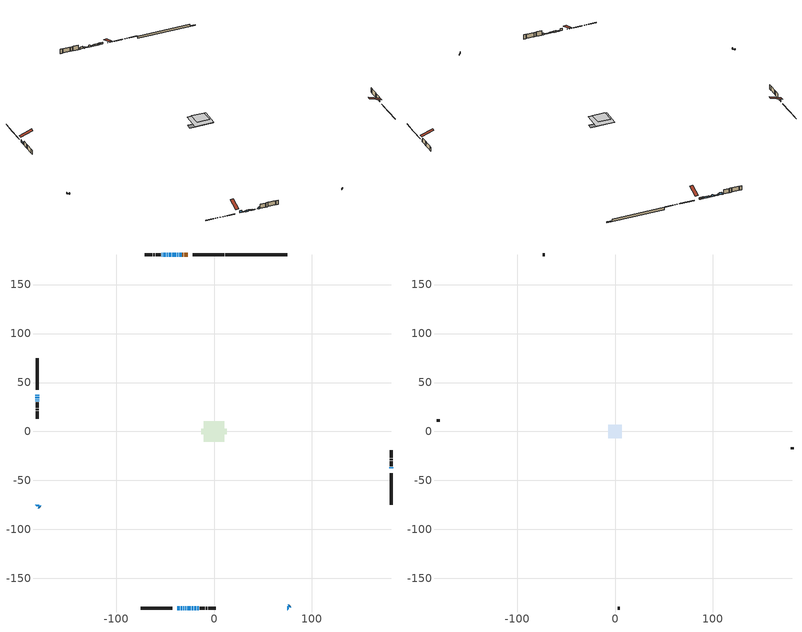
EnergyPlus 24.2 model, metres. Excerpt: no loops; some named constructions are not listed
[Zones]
conditioned space
 floor outside (Floor1 construction): -3.04,-3.04 -3.04,3.04 3.04,3.04 3.04,-3.04 z1.03
 floor adiabatic (AdiabaticFloorConstruction): -10.27,-10.27 -10.27,10.27 10.27,10.27 10.27,-10.27 z3.47
 floor foundation (Slab1 construction): -12.95,-2.9 -12.95,2.9 12.95,2.9 12.95,-2.9 z-1.56
 wall outside (RimJoist1 construction): 10.53,180.72 -5.15,180.72 / -74.86,-180.72 -59.17,-180.72 / -180.72,74.86 -180.72,59.17 / 180.72,-74.86 180.72,-59.17 z1.03:1.33
 wall outside (RimJoist2 construction): -6.08,180.72 -21.62,180.72 / -58.24,-180.72 -42.71,-180.72 / -180.72,58.24 -180.72,42.71 / 180.72,-58.24 180.72,-42.71 z1.03:1.33
 wall outside (AdiabaticWallConstruction 1): -27,180.72 -28.68,180.72 / -29.61,180.72 -30.45,180.72 / -31.37,180.72 -32.22,180.72 z1.03:3.06
 wall outside (AdiabaticWallConstruction): 180.72,-37.33 180.72,-36.6 / -180.72,37.33 -180.72,36.6 / -49.05,180.72 -51.67,180.72 z1.03:3.39; 74.86,-180.72 75.28,-180.3 / -178.57,-77.01 -178.15,-77.43 z1.03:2.91; -37.33,-180.72 -34.89,-180.72 z1.03:3.47; -33.96,-180.72 -32.29,-180.72 / -179.65,-75.93 -179.23,-76.35 / -22.66,-180.72 -21.34,-180.72 / 77.01,-178.57 77.43,-178.15 / -20.41,-180.72 -17.95,-180.72 z1.03:1.54; -31.36,-180.72 -30.41,-180.72 z1.03:2.33; -180.72,35.68 -180.72,33.92 / -180.72,32.99 -180.72,32.4 / -40.76,180.72 -42.52,180.72 z1.03:3.04; -33.14,180.72 -35.32,180.72 z1.03:2.52; -36.25,180.72 -37.7,180.72 z1.03:2.75; -38.63,180.72 -39.84,180.72 z1.03:2.15; -180.72,-74.86 -180.31,-75.27 / -29.48,-180.72 -28.17,-180.72 / 75.94,-179.64 76.35,-179.23 / -47.01,180.72 -48.12,180.72 z1.03:2.34; -27.25,-180.72 -23.59,-180.72 z1.03:2.35; -43.45,180.72 -46.09,180.72 z1.03:1.95; -180.72,31.47 -180.72,30.73 z1.03:2.53; -52.59,180.72 -53.33,180.72 z1.03:2.29; -17.02,-180.72 -15.59,-180.72 z1.03:2.86
 wall outside (Wall1 construction): -54.26,180.72 -59.68,180.72 / -14.66,-180.72 -9.25,-180.72 / -180.72,29.8 -180.72,24.39 / 180.72,-35.68 180.72,-30.26 z1.03:5.91
 wall outside (Wall2 construction): -60.61,180.72 -62.28,180.72 / -8.32,-180.72 -6.65,-180.72 / -180.72,23.46 -180.72,21.79 / 180.72,-29.33 180.72,-27.66 z1.03:5.91
 wall outside (Wall3 construction): -63.2,180.72 -70.83,180.72 / -5.72,-180.72 1.91,-180.72 / -180.72,20.86 -180.72,13.23 / 180.72,-26.73 180.72,-19.1 z1.03:5.91
 wall foundation (FoundationWall1 construction): 11.46,180.72,-1.56 11.46,180.72,1.03 68.52,180.72,1.03 68.52,180.72,-0.75 74.86,180.72,-0.75 74.86,180.72,-1.56
 window (WindowConstruction): 180.72,-37.33 180.72,-36.6 z1.03:3.39
 window (WindowConstruction 7): 74.86,-180.72 75.28,-180.3 z1.03:2.91
 window (WindowConstruction 8): -37.33,-180.72 -34.89,-180.72 z1.03:3.47
 window (WindowConstruction 9): -33.96,-180.72 -32.29,-180.72 z1.03:1.54
 window (WindowConstruction 10): -31.36,-180.72 -30.41,-180.72 z1.03:2.33
 window (WindowConstruction 11): -180.72,37.33 -180.72,36.6 z1.03:3.39
 window (WindowConstruction 12): -180.72,35.68 -180.72,33.92 z1.03:3.04
 window (WindowConstruction 13): -180.72,32.99 -180.72,32.4 z1.03:3.04
 window (WindowConstruction 14): -33.14,180.72 -35.32,180.72 z1.03:2.52
 window (WindowConstruction 1): -36.25,180.72 -37.7,180.72 z1.03:2.75
 window (WindowConstruction 15): -38.63,180.72 -39.84,180.72 z1.03:2.15
 window (WindowConstruction 16): -180.72,-74.86 -180.31,-75.27 z1.03:2.34
 window (WindowConstruction 17): -29.48,-180.72 -28.17,-180.72 z1.03:2.34
 window (WindowConstruction 18): 75.94,-179.64 76.35,-179.23 z1.03:2.34
 window (WindowConstruction 19): -27.25,-180.72 -23.59,-180.72 z1.03:2.35
 window (WindowConstruction 20): -40.76,180.72 -42.52,180.72 z1.03:3.04
 window (WindowConstruction 21): -43.45,180.72 -46.09,180.72 z1.03:1.94
 window (WindowConstruction 22): -179.65,-75.93 -179.23,-76.35 z1.03:1.54
 window (WindowConstruction 23): -22.66,-180.72 -21.34,-180.72 z1.03:1.54
 window (WindowConstruction 24): 77.01,-178.57 77.43,-178.15 z1.03:1.54
 window (WindowConstruction 25): -20.41,-180.72 -17.95,-180.72 z1.03:1.54
 window (WindowConstruction 26): -180.72,31.47 -180.72,30.73 z1.03:2.53
 window (WindowConstruction 2): -47.02,180.72 -48.12,180.72 z1.03:2.34
 window (WindowConstruction 3): -49.05,180.72 -51.67,180.72 z1.03:3.39
 window (WindowConstruction 4): -52.59,180.72 -53.33,180.72 z1.03:2.29
 window (WindowConstruction 5): -178.57,-77.01 -178.15,-77.43 z1.03:2.91
 window (WindowConstruction 6): -17.02,-180.72 -15.59,-180.72 z1.03:2.86
 door (Door): -27,180.72 -28.68,180.72 z1.03:3.06
 door (Door 1): -29.61,180.72 -30.45,180.72 z1.03:3.06
 door (Door 2): -31.38,180.72 -32.22,180.72 z1.03:3.06
 ceiling adiabatic (AdiabaticFloorConstruction): 10.27,-10.27 10.27,10.27 -10.27,10.27 -10.27,-10.27 z3.47
attic - vented
 floor to conditioned space (Floor2 construction Reversed): -6.86,-6.86 -6.86,6.86 6.86,6.86 6.86,-6.86 z5.91
 wall outside (Wall4 construction): -71.76,180.72 -73.93,180.72 / 2.84,-180.72 5,-180.72 / -180.72,12.3 -180.72,10.13 / 180.72,-18.17 180.72,-16.01 z1.03:5.91
 roof outside (Roof1 construction): -26.07,180.72,5.91 -26.07,167.35,10.36 -22.55,167.35,10.36 -22.55,180.72,5.91; -38.26,-180.72,5.91 -38.26,-167.35,10.36 -41.78,-167.35,10.36 -41.78,-180.72,5.91; -180.72,38.26,5.91 -167.35,38.26,10.36 -167.35,41.78,10.36 -180.72,41.78,5.91; 180.72,-38.26,5.91 167.35,-38.26,10.36 167.35,-41.78,10.36 180.72,-41.78,5.91
[Schedule:Day:Interval]
clothes dryer exhaust 0 schedule day: No, 01:00, 0.123457, 02:00, 0.0740741, 03:00, 0.0493827, 04:00, 0.0246914, 05:00, 0.0493827, 06:00, 0.0740741, 07:00, 0.197531, 08:00, 0.395062, 09:00, 0.592593, 10:00, 0.839506, 11:00, 0.962963, 12:00, 1, 13:00, 0.91358, 14:00, 0.82716, 15:00, 0.716049, 16:00, 0.753086, 17:00, 0.679012, 18:00, 0.666667, 20:00, 0.62963, 21:00, 0.641975, 22:00, 0.666667, 23:00, 0.54321, 24:00, 0.296296
clothes dryer exhaust 0 schedule default day; cooling season schedule day; cooling season schedule day 2; cooling season schedule default day; exterior lighting schedule default day; natural vent schedule default day: No, 24:00, 0
cooling season schedule day 1: No, 24:00, 1
exterior lighting schedule day 1: No, 01:00, 0.528571, 03:00, 0.488929, 05:00, 0.4625, 06:00, 0.515357, 07:00, 0.581429, 08:00, 0.541786, 09:00, 0.409643, 10:00, 0.330357, 12:00, 0.317143, 13:00, 0.330357, 14:00, 0.37, 15:00, 0.396429, 16:00, 0.4625, 17:00, 0.581429, 18:00, 0.74, 19:00, 0.845714, 20:00, 0.898571, 21:00, 0.925, 22:00, 0.858929, 23:00, 0.74, 24:00, 0.621071
exterior lighting schedule day 10: No, 01:00, 0.552381, 03:00, 0.510952, 05:00, 0.483333, 06:00, 0.538571, 07:00, 0.607619, 08:00, 0.56619, 09:00, 0.428095, 10:00, 0.345238, 12:00, 0.331429, 13:00, 0.345238, 14:00, 0.386667, 15:00, 0.414286, 16:00, 0.483333, 17:00, 0.607619, 18:00, 0.773333, 19:00, 0.88381, 20:00, 0.939048, 21:00, 0.966667, 22:00, 0.897619, 23:00, 0.773333, 24:00, 0.649048
exterior lighting schedule day 11: No, 01:00, 0.571429, 03:00, 0.528571, 05:00, 0.5, 06:00, 0.557143, 07:00, 0.628571, 08:00, 0.585714, 09:00, 0.442857, 10:00, 0.357143, 12:00, 0.342857, 13:00, 0.357143, 14:00, 0.4, 15:00, 0.428571, 16:00, 0.5, 17:00, 0.628571, 18:00, 0.8, 19:00, 0.914286, 20:00, 0.971429, 21:00, 1, 22:00, 0.928571, 23:00, 0.8, 24:00, 0.671429
exterior lighting schedule day 2: No, 01:00, 0.485714, 03:00, 0.449286, 05:00, 0.425, 06:00, 0.473571, 07:00, 0.534286, 08:00, 0.497857, 09:00, 0.376429, 10:00, 0.303571, 12:00, 0.291429, 13:00, 0.303571, 14:00, 0.34, 15:00, 0.364286, 16:00, 0.425, 17:00, 0.534286, 18:00, 0.68, 19:00, 0.777143, 20:00, 0.825714, 21:00, 0.85, 22:00, 0.789286, 23:00, 0.68, 24:00, 0.570714
exterior lighting schedule day 3: No, 01:00, 0.442857, 03:00, 0.409643, 05:00, 0.3875, 06:00, 0.431786, 07:00, 0.487143, 08:00, 0.453929, 09:00, 0.343214, 10:00, 0.276786, 12:00, 0.265714, 13:00, 0.276786, 14:00, 0.31, 15:00, 0.332143, 16:00, 0.3875, 17:00, 0.487143, 18:00, 0.62, 19:00, 0.708571, 20:00, 0.752857, 21:00, 0.775, 22:00, 0.719643, 23:00, 0.62, 24:00, 0.520357
exterior lighting schedule day 4: No, 01:00, 0.4, 03:00, 0.37, 05:00, 0.35, 06:00, 0.39, 07:00, 0.44, 08:00, 0.41, 09:00, 0.31, 10:00, 0.25, 12:00, 0.24, 13:00, 0.25, 14:00, 0.28, 15:00, 0.3, 16:00, 0.35, 17:00, 0.44, 18:00, 0.56, 19:00, 0.64, 20:00, 0.68, 21:00, 0.7, 22:00, 0.65, 23:00, 0.56, 24:00, 0.47
exterior lighting schedule day 5: No, 01:00, 0.380952, 03:00, 0.352381, 05:00, 0.333333, 06:00, 0.371429, 07:00, 0.419048, 08:00, 0.390476, 09:00, 0.295238, 10:00, 0.238095, 12:00, 0.228571, 13:00, 0.238095, 14:00, 0.266667, 15:00, 0.285714, 16:00, 0.333333, 17:00, 0.419048, 18:00, 0.533333, 19:00, 0.609524, 20:00, 0.647619, 21:00, 0.666667, 22:00, 0.619048, 23:00, 0.533333, 24:00, 0.447619
exterior lighting schedule day 6: No, 01:00, 0.390476, 03:00, 0.36119, 05:00, 0.341667, 06:00, 0.380714, 07:00, 0.429524, 08:00, 0.400238, 09:00, 0.302619, 10:00, 0.244048, 12:00, 0.234286, 13:00, 0.244048, 14:00, 0.273333, 15:00, 0.292857, 16:00, 0.341667, 17:00, 0.429524, 18:00, 0.546667, 19:00, 0.624762, 20:00, 0.66381, 21:00, 0.683333, 22:00, 0.634524, 23:00, 0.546667, 24:00, 0.45881
exterior lighting schedule day 7: No, 01:00, 0.419048, 03:00, 0.387619, 05:00, 0.366667, 06:00, 0.408571, 07:00, 0.460952, 08:00, 0.429524, 09:00, 0.324762, 10:00, 0.261905, 12:00, 0.251429, 13:00, 0.261905, 14:00, 0.293333, 15:00, 0.314286, 16:00, 0.366667, 17:00, 0.460952, 18:00, 0.586667, 19:00, 0.670476, 20:00, 0.712381, 21:00, 0.733333, 22:00, 0.680952, 23:00, 0.586667, 24:00, 0.492381
exterior lighting schedule day 8: No, 01:00, 0.466667, 03:00, 0.431667, 05:00, 0.408333, 06:00, 0.455, 07:00, 0.513333, 08:00, 0.478333, 09:00, 0.361667, 10:00, 0.291667, 12:00, 0.28, 13:00, 0.291667, 14:00, 0.326667, 15:00, 0.35, 16:00, 0.408333, 17:00, 0.513333, 18:00, 0.653333, 19:00, 0.746667, 20:00, 0.793333, 21:00, 0.816667, 22:00, 0.758333, 23:00, 0.653333, 24:00, 0.548333
exterior lighting schedule day 9: No, 01:00, 0.509524, 03:00, 0.47131, 05:00, 0.445833, 06:00, 0.496786, 07:00, 0.560476, 08:00, 0.522262, 09:00, 0.394881, 10:00, 0.318452, 12:00, 0.305714, 13:00, 0.318452, 14:00, 0.356667, 15:00, 0.382143, 16:00, 0.445833, 17:00, 0.560476, 18:00, 0.713333, 19:00, 0.815238, 20:00, 0.86619, 21:00, 0.891667, 22:00, 0.827976, 23:00, 0.713333, 24:00, 0.59869
[Schedule:Week:Daily]
clothes dryer exhaust 0 schedule Week Rule - Jan1-Dec31: clothes dryer exhaust 0 schedule day, clothes dryer exhaust 0 schedule day, clothes dryer exhaust 0 schedule day, clothes dryer exhaust 0 schedule day, clothes dryer exhaust 0 schedule day, clothes dryer exhaust 0 schedule day, clothes dryer exhaust 0 schedule day, clothes dryer exhaust 0 schedule default day, clothes dryer exhaust 0 schedule default day, clothes dryer exhaust 0 schedule default day, clothes dryer exhaust 0 schedule default day, clothes dryer exhaust 0 schedule default day
cooling season schedule Week Rule - Jan1-May26: cooling season schedule day, cooling season schedule day, cooling season schedule day, cooling season schedule day, cooling season schedule day, cooling season schedule day, cooling season schedule day, cooling season schedule default day, cooling season schedule default day, cooling season schedule default day, cooling season schedule default day, cooling season schedule default day
cooling season schedule Week Rule - May27-Jun2: cooling season schedule day, cooling season schedule day, cooling season schedule day, cooling season schedule day, cooling season schedule day, cooling season schedule day 1, cooling season schedule day 1, cooling season schedule default day, cooling season schedule default day, cooling season schedule default day, cooling season schedule default day, cooling season schedule default day
cooling season schedule Week Rule - Jun3-Sep29: cooling season schedule day 1, cooling season schedule day 1, cooling season schedule day 1, cooling season schedule day 1, cooling season schedule day 1, cooling season schedule day 1, cooling season schedule day 1, cooling season schedule default day, cooling season schedule default day, cooling season schedule default day, cooling season schedule default day, cooling season schedule default day
cooling season schedule Week Rule - Sep30-Oct6: cooling season schedule day 1, cooling season schedule day 2, cooling season schedule day 2, cooling season schedule day 2, cooling season schedule day 2, cooling season schedule day 2, cooling season schedule day 2, cooling season schedule default day, cooling season schedule default day, cooling season schedule default day, cooling season schedule default day, cooling season schedule default day
cooling season schedule Week Rule - Oct7-Dec31: cooling season schedule day 2, cooling season schedule day 2, cooling season schedule day 2, cooling season schedule day 2, cooling season schedule day 2, cooling season schedule day 2, cooling season schedule day 2, cooling season schedule default day, cooling season schedule default day, cooling season schedule default day, cooling season schedule default day, cooling season schedule default day
exterior lighting schedule Week Rule - Feb25-Mar3: exterior lighting schedule day 1, exterior lighting schedule day 1, exterior lighting schedule day 1, exterior lighting schedule day 1, exterior lighting schedule day 2, exterior lighting schedule day 2, exterior lighting schedule day 2, exterior lighting schedule default day, exterior lighting schedule default day, exterior lighting schedule default day, exterior lighting schedule default day, exterior lighting schedule default day
exterior lighting schedule Week Rule - Mar4-Mar31: exterior lighting schedule day 2, exterior lighting schedule day 2, exterior lighting schedule day 2, exterior lighting schedule day 2, exterior lighting schedule day 2, exterior lighting schedule day 2, exterior lighting schedule day 2, exterior lighting schedule default day, exterior lighting schedule default day, exterior lighting schedule default day, exterior lighting schedule default day, exterior lighting schedule default day
exterior lighting schedule Week Rule - Apr1-Apr28: exterior lighting schedule day 3, exterior lighting schedule day 3, exterior lighting schedule day 3, exterior lighting schedule day 3, exterior lighting schedule day 3, exterior lighting schedule day 3, exterior lighting schedule day 3, exterior lighting schedule default day, exterior lighting schedule default day, exterior lighting schedule default day, exterior lighting schedule default day, exterior lighting schedule default day
exterior lighting schedule Week Rule - Apr29-May5: exterior lighting schedule day 3, exterior lighting schedule day 3, exterior lighting schedule day 4, exterior lighting schedule day 4, exterior lighting schedule day 4, exterior lighting schedule day 4, exterior lighting schedule day 4, exterior lighting schedule default day, exterior lighting schedule default day, exterior lighting schedule default day, exterior lighting schedule default day, exterior lighting schedule default day
exterior lighting schedule Week Rule - May6-May26: exterior lighting schedule day 4, exterior lighting schedule day 4, exterior lighting schedule day 4, exterior lighting schedule day 4, exterior lighting schedule day 4, exterior lighting schedule day 4, exterior lighting schedule day 4, exterior lighting schedule default day, exterior lighting schedule default day, exterior lighting schedule default day, exterior lighting schedule default day, exterior lighting schedule default day
exterior lighting schedule Week Rule - May27-Jun2: exterior lighting schedule day 4, exterior lighting schedule day 4, exterior lighting schedule day 4, exterior lighting schedule day 4, exterior lighting schedule day 4, exterior lighting schedule day 5, exterior lighting schedule day 5, exterior lighting schedule default day, exterior lighting schedule default day, exterior lighting schedule default day, exterior lighting schedule default day, exterior lighting schedule default day
exterior lighting schedule Week Rule - Jun3-Jun30: exterior lighting schedule day 5, exterior lighting schedule day 5, exterior lighting schedule day 5, exterior lighting schedule day 5, exterior lighting schedule day 5, exterior lighting schedule day 5, exterior lighting schedule day 5, exterior lighting schedule default day, exterior lighting schedule default day, exterior lighting schedule default day, exterior lighting schedule default day, exterior lighting schedule default day
exterior lighting schedule Week Rule - Jul1-Jul28: exterior lighting schedule day 6, exterior lighting schedule day 6, exterior lighting schedule day 6, exterior lighting schedule day 6, exterior lighting schedule day 6, exterior lighting schedule day 6, exterior lighting schedule day 6, exterior lighting schedule default day, exterior lighting schedule default day, exterior lighting schedule default day, exterior lighting schedule default day, exterior lighting schedule default day
exterior lighting schedule Week Rule - Jul29-Aug4: exterior lighting schedule day 6, exterior lighting schedule day 6, exterior lighting schedule day 6, exterior lighting schedule day 7, exterior lighting schedule day 7, exterior lighting schedule day 7, exterior lighting schedule day 7, exterior lighting schedule default day, exterior lighting schedule default day, exterior lighting schedule default day, exterior lighting schedule default day, exterior lighting schedule default day
exterior lighting schedule Week Rule - Aug5-Aug25: exterior lighting schedule day 7, exterior lighting schedule day 7, exterior lighting schedule day 7, exterior lighting schedule day 7, exterior lighting schedule day 7, exterior lighting schedule day 7, exterior lighting schedule day 7, exterior lighting schedule default day, exterior lighting schedule default day, exterior lighting schedule default day, exterior lighting schedule default day, exterior lighting schedule default day
exterior lighting schedule Week Rule - Aug26-Sep1: exterior lighting schedule day 7, exterior lighting schedule day 7, exterior lighting schedule day 7, exterior lighting schedule day 7, exterior lighting schedule day 7, exterior lighting schedule day 7, exterior lighting schedule day 8, exterior lighting schedule default day, exterior lighting schedule default day, exterior lighting schedule default day, exterior lighting schedule default day, exterior lighting schedule default day
exterior lighting schedule Week Rule - Sep2-Sep29: exterior lighting schedule day 8, exterior lighting schedule day 8, exterior lighting schedule day 8, exterior lighting schedule day 8, exterior lighting schedule day 8, exterior lighting schedule day 8, exterior lighting schedule day 8, exterior lighting schedule default day, exterior lighting schedule default day, exterior lighting schedule default day, exterior lighting schedule default day, exterior lighting schedule default day
exterior lighting schedule Week Rule - Sep30-Oct6: exterior lighting schedule day 8, exterior lighting schedule day 9, exterior lighting schedule day 9, exterior lighting schedule day 9, exterior lighting schedule day 9, exterior lighting schedule day 9, exterior lighting schedule day 9, exterior lighting schedule default day, exterior lighting schedule default day, exterior lighting schedule default day, exterior lighting schedule default day, exterior lighting schedule default day
exterior lighting schedule Week Rule - Oct7-Oct27: exterior lighting schedule day 9, exterior lighting schedule day 9, exterior lighting schedule day 9, exterior lighting schedule day 9, exterior lighting schedule day 9, exterior lighting schedule day 9, exterior lighting schedule day 9, exterior lighting schedule default day, exterior lighting schedule default day, exterior lighting schedule default day, exterior lighting schedule default day, exterior lighting schedule default day
exterior lighting schedule Week Rule - Oct28-Nov3: exterior lighting schedule day 9, exterior lighting schedule day 9, exterior lighting schedule day 9, exterior lighting schedule day 9, exterior lighting schedule day 10, exterior lighting schedule day 10, exterior lighting schedule day 10, exterior lighting schedule default day, exterior lighting schedule default day, exterior lighting schedule default day, exterior lighting schedule default day, exterior lighting schedule default day
exterior lighting schedule Week Rule - Nov4-Nov24: exterior lighting schedule day 10, exterior lighting schedule day 10, exterior lighting schedule day 10, exterior lighting schedule day 10, exterior lighting schedule day 10, exterior lighting schedule day 10, exterior lighting schedule day 10, exterior lighting schedule default day, exterior lighting schedule default day, exterior lighting schedule default day, exterior lighting schedule default day, exterior lighting schedule default day
exterior lighting schedule Week Rule - Nov25-Dec1: exterior lighting schedule day 10, exterior lighting schedule day 10, exterior lighting schedule day 10, exterior lighting schedule day 10, exterior lighting schedule day 10, exterior lighting schedule day 10, exterior lighting schedule day 11, exterior lighting schedule default day, exterior lighting schedule default day, exterior lighting schedule default day, exterior lighting schedule default day, exterior lighting schedule default day
exterior lighting schedule Week Rule - Dec2-Dec31: exterior lighting schedule day 11, exterior lighting schedule day 11, exterior lighting schedule day 11, exterior lighting schedule day 11, exterior lighting schedule day 11, exterior lighting schedule day 11, exterior lighting schedule day 11, exterior lighting schedule default day, exterior lighting schedule default day, exterior lighting schedule default day, exterior lighting schedule default day, exterior lighting schedule default day
natural vent schedule Week Rule - Jan1-Dec31: natural vent schedule default day, natural vent schedule default day, natural vent schedule default day, natural vent schedule default day, natural vent schedule default day, natural vent schedule default day, natural vent schedule default day, natural vent schedule default day, natural vent schedule default day, natural vent schedule default day, natural vent schedule default day, natural vent schedule default day
[Schedule:Year]
clothes dryer exhaust 0 schedule: clothes dryer exhaust 0 schedule Week Rule - Jan1-Dec31, 1, 1, 12, 31
cooling season schedule: cooling season schedule Week Rule - Jan1-May26, 1, 1, 5, 26, cooling season schedule Week Rule - May27-Jun2, 5, 27, 6, 2, cooling season schedule Week Rule - Jun3-Sep29, 6, 3, 9, 29, cooling season schedule Week Rule - Sep30-Oct6, 9, 30, 10, 6, cooling season schedule Week Rule - Oct7-Dec31, 10, 7, 12, 31
natural vent schedule: natural vent schedule Week Rule - Jan1-Dec31, 1, 1, 12, 31
